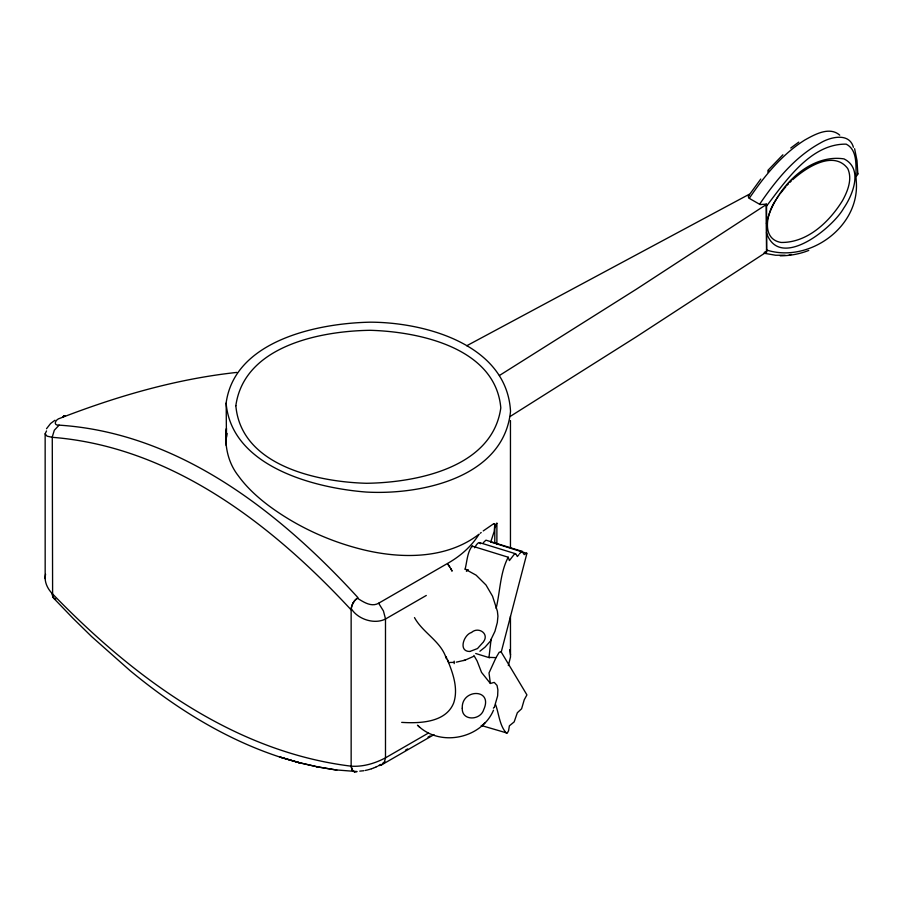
<?xml version="1.0" encoding="UTF-8"?>
<svg xmlns="http://www.w3.org/2000/svg" width="903" height="903" viewBox="0 0 903 903"><rect width="100%" height="100%" fill="white"/><g stroke="black" fill="none" stroke-linecap="round" stroke-linejoin="round"><path stroke-width="1.35" d="M766.647 204.428L766.139 204.157L766.647 252.027M335.577 769.875L357.103 771.557L354.856 771.941L352.971 771.173L351.154 766.568L351.143 609.864C351.267 605.326 353.649 600.89 357.272 598.181C362.667 601.387 371.099 607.64 378.628 603.227L447.335 563.562C459.988 556.44 471.389 546.642 479.008 534.249M226.213 445.529L226.45 428.496C224.305 445.156 227.849 462.46 238.336 475.813C246.575 487.225 257.062 496.819 268.225 505.308C296.726 526.562 329.742 541.676 364.27 549.983C402.072 558.946 446.5 559.036 478.68 534.497M426.295 595.461L385.502 619.006C374.023 624.91 357.204 618.86 351.233 608.509M766.433 206.223C785.633 181.131 810.781 143.509 846.201 144.153C858.945 150.62 855.209 169.019 856.236 180.848C860.401 226.788 808.851 263.631 766.433 249.973M494.799 524.09L494.223 531.348L490.69 542.139M749.298 195.488L749.14 194.314L466.749 345.747M766.433 223.481C773.871 190.488 807.756 153.318 844.034 158.905C863.358 168.601 852.963 194.777 843.662 208.243C832.78 227.906 779.357 271.182 766.433 232.703M518.819 554.758L517.34 556.53L515.929 553.911L514.518 553.979L509.394 560.605L508.242 557.23L472.156 546.078C467.269 552.218 467.077 561.429 465.124 569.138L476.118 575.166L485.983 584.975L492.53 596.194L497.372 611.15L497.937 616.106L497.327 622.517L494.934 631.355L491.085 639.347L488.986 657.361L496.018 657.632L499.212 652.259L501.12 651.864L526.923 694.892L524.214 699.836L521.607 708.765L517.34 712.749L514.157 721.915L509.394 725.809L508.558 730.753L507.272 733.101L481.209 725.47M351.278 608.193L351.91 605.642M496.131 608.385C500.172 591.612 500.104 572.31 508.242 557.23M227.104 433.44L226.427 437.402L226.19 403.686M45.579 574.229C43.908 581.329 47.385 588.598 52.261 593.61C132.797 676.866 233.019 751.714 351.143 766.173C363.074 766.986 375.05 763.396 385.502 757.831L428.44 733.044M501.244 652L526.912 553.392L490.656 541.969M494.426 706.936L497.643 695.852L497.892 689.903L497.022 685.4L494.234 682.386L490.363 683.458L481.525 672.374L477.111 660.985L473.894 655.431M766.105 251.768L764.401 252.23M749.513 194.54L748.271 196.775L749.253 198.355L760.134 204.563L766.139 204.157M352.035 605.292L353.096 603.001M508.333 665.59L510.5 657.012L510.455 616.331M483.669 641.502C489.37 633.455 478.218 626.355 471.569 632.439M496.018 657.632L489.02 672.938L490.363 683.458M493.501 710.198C481.468 738.586 440.63 747.176 418.27 725.933M483.489 641.852L477.495 648.557L469.842 651.481M46.516 428.722L50.602 423.507L54.959 420.245M353.22 602.775L354.563 600.8M491.085 639.347L490.634 640.092M775.903 200.014C767.087 211.821 760.382 238.968 781.095 242.456C807.542 242.851 829.439 221.766 842.544 200.568C847.703 191.12 852.556 179.121 847.759 168.59C833.503 149.616 805.792 167.755 792.721 179.708M474.594 547.794C475.61 546.191 478.511 540.333 480.486 543.741M776.761 198.626L778.871 195.466M483.398 542.59L485.927 540.163L522.013 551.315L524.214 554.611L526.731 553.121M519.485 553.742L522.013 551.315M496.887 544.475L496.887 523.243L494.799 528.481L494.776 542.974M496.887 523.243L495.216 525.648M749.253 198.355C764.322 176.096 781.795 154.548 804.765 140.044C814.675 134.491 829.473 126.138 839.734 135.157M759.558 204.304C775.824 180.431 794.798 156.919 820.567 142.888C830.365 136.963 849.328 132.29 853.403 147.279M748.44 196.007L760.755 179.065M779.978 193.931L785.892 186.628M494.009 707.478L493.41 708.155M354.935 600.348L358.017 597.696C279.795 512.215 179.223 432.876 59.135 425.144C52.43 425.663 55.647 419.15 60.016 418.27C116.814 396.282 176.04 378.978 236.767 372.42M767.719 171.999L768.803 170.746M46.527 430.934L45.15 433.745L45.173 578.676M767.866 170.43L782.89 154.797M787.224 185.171L788.567 183.749M63.684 416.091L65.106 416.023L63.752 416.035M482.01 725.696L485.272 722.479M789.944 182.372L791.321 181.018M483.229 530.93L493.636 523.763M481.209 532.522L480.272 533.255M468.239 569.906L466.411 571.317M790.746 148.024L798.749 142.121M471.422 632.529C463.815 634.674 457.968 651.435 469.695 651.481M479.899 651.232L485.035 647.146L490.893 640.566M509.89 416.633L636.446 336.751L766.568 251.982L766.568 204.383L636.446 289.152L499.415 375.501M856.495 176.096L857.85 174.223L856.992 160.474L854.599 148.702M59.135 425.144L54.338 430.223L52.272 436.939L52.611 596.206L53.695 598.237L72.951 618.25L91.632 636.581L130.1 670.658C174.606 707.444 224.418 738.846 279.535 756.94L299.446 762.764L318.127 767.008L336.808 770.078L316.897 766.737L318.127 767.008L298.216 762.425L279.535 756.94L299.446 762.764L298.216 762.425M378.628 765.642L380.773 764.412M382.917 763.17L385.073 761.929M405.47 750.156L407.614 748.914M428.011 737.141L430.155 735.9M378.775 765.654L381.156 765.134L434.016 734.636M377.589 766.218L376.133 766.94M473.386 656.47L465.068 660.149L456.286 662.159M381.156 765.134L384.226 762.392L385.491 758.102L385.491 618.826L383.425 610.947L378.628 603.227M375.829 767.076L374.237 767.764M373.571 768.024L371.517 768.78M808.761 250.436C799.686 254.036 789.922 255.775 780.169 255.82M371.167 768.893L368.864 769.604M463.747 660.511L465.068 660.149M368.142 769.796L365.297 770.462M363.909 770.71L359.766 771.139M789.267 254.781L791.344 254.488M453.532 662.373L448.475 662.509M785.102 255.244L775.609 255.244L763.848 253.201M493.851 523.74L494.596 523.909M401.688 722.377C419.534 723.495 445.879 722.761 453.712 702.884C458.453 688.492 452.945 673.119 447.436 659.777M354.71 771.93L352.08 770.124M465.124 569.138L467.844 570.007M479.369 542.556L515.455 553.708M475.712 653.501L489.618 657.79M506.606 733.315C499.551 725.978 499.054 714.115 495.623 704.724M472.156 546.078L472.698 546.699M417.457 725.199L419.59 727.118M53.819 598.373L55.749 599.355L53.198 597.572M351.143 609.864C272.356 524.914 171.886 446.725 52.261 437.312L47.069 436.172L45.15 433.858M447.64 563.912L450.857 568.698M857.41 172.981L857.816 173.839M448.26 564.691L449.694 566.734M414.488 617.584C422.83 632.935 441.42 641.536 446.319 658.705M352.001 769.977L351.143 766.275M450.868 568.721L452.008 571.012M451.218 569.375L451.94 570.877M52.995 597.199L52.306 594.592M445.969 656.504L448.328 661.797M509.664 649.72L510.522 654.901M52.295 594.4L52.261 593.61M510.455 420.572L510.455 548.042M454.198 661.154L454.198 663.637M226.122 403.133C231.473 466.433 314.007 488.015 366.279 492.056C421.035 495.126 503.885 477.676 510.522 411.328C506.899 344.777 425.527 322.303 370.365 322.179C318.093 323.15 234.588 340.262 226.122 403.133M235.841 405.707C241.101 465.711 317.269 481.92 366.426 483.286C416.373 482.608 492.44 467.709 500.804 407.896C495.544 347.892 419.376 331.683 370.219 330.306C320.272 330.995 244.205 345.894 235.841 405.707M462.268 708.302C461.67 721.192 480.509 720.673 483.748 709.544C493.501 688.233 461.252 688.504 462.268 708.302M63.12 416.87L63.526 416.249L63.12 416.87"/></g></svg>
